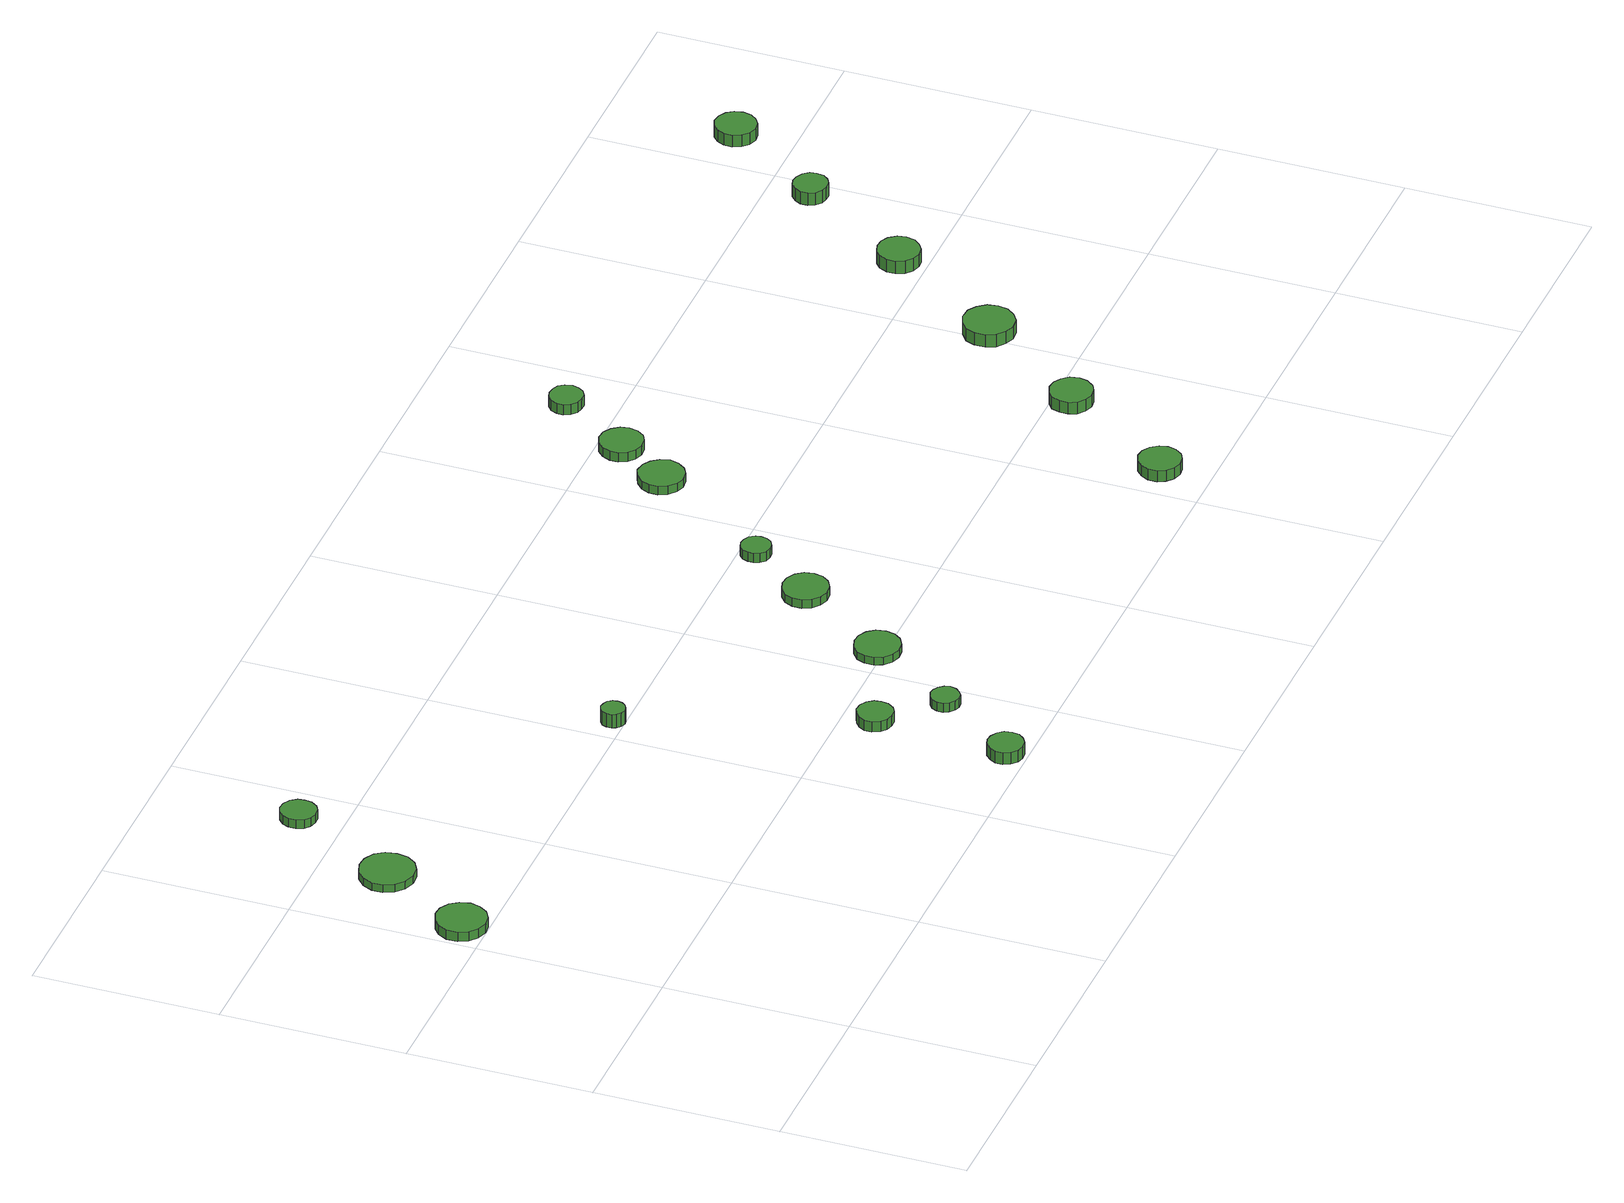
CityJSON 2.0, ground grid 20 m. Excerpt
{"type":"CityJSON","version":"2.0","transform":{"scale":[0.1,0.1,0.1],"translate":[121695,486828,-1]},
"CityObjects":{
"tree1":{"type":"SolitaryVegetationObject","attributes":{"function":"something"},"geometry":[{"type":"MultiSurface","lod":"1","boundaries":[[[0,1,2,3,4,5,6,7,8,9,10,11,12,13,14]],[[15,16,17,18,19,20,21,22,23,24,25,26,27,28,29]],[[0,29,28,1]],[[1,28,27,2]],[[2,27,26,3]],[[3,26,25,4]],[[4,25,24,5]],[[5,24,23,6]],[[6,23,22,7]],[[7,22,21,8]],[[8,21,20,9]],[[9,20,19,10]],[[10,19,18,11]],[[11,18,17,12]],[[12,17,16,13]],[[13,16,15,14]],[[14,15,29,0]]]}]},
"tree2":{"type":"SolitaryVegetationObject","attributes":{"function":"something"},"geometry":[{"type":"MultiSurface","lod":"1","boundaries":[[[30,31,32,33,34,35,36,37,38,39,40,41,42,43,44]],[[45,46,47,48,49,50,51,52,53,54,55,56,57,58,59]],[[30,59,58,31]],[[31,58,57,32]],[[32,57,56,33]],[[33,56,55,34]],[[34,55,54,35]],[[35,54,53,36]],[[36,53,52,37]],[[37,52,51,38]],[[38,51,50,39]],[[39,50,49,40]],[[40,49,48,41]],[[41,48,47,42]],[[42,47,46,43]],[[43,46,45,44]],[[44,45,59,30]]]}]},
"tree3":{"type":"SolitaryVegetationObject","attributes":{"function":"something"},"geometry":[{"type":"MultiSurface","lod":"1","boundaries":[[[60,61,62,63,64,65,66,67,68,69,70,71,72,73,74]],[[75,76,77,78,79,80,81,82,83,84,85,86,87,88,89]],[[60,89,88,61]],[[61,88,87,62]],[[62,87,86,63]],[[63,86,85,64]],[[64,85,84,65]],[[65,84,83,66]],[[66,83,82,67]],[[67,82,81,68]],[[68,81,80,69]],[[69,80,79,70]],[[70,79,78,71]],[[71,78,77,72]],[[72,77,76,73]],[[73,76,75,74]],[[74,75,89,60]]]}]},
"tree4":{"type":"SolitaryVegetationObject","attributes":{"function":"something"},"geometry":[{"type":"MultiSurface","lod":"1","boundaries":[[[90,91,92,93,94,95,96,97,98,99,100,101,102,103,104]],[[105,106,107,108,109,110,111,112,113,114,115,116,117,118,119]],[[90,119,118,91]],[[91,118,117,92]],[[92,117,116,93]],[[93,116,115,94]],[[94,115,114,95]],[[95,114,113,96]],[[96,113,112,97]],[[97,112,111,98]],[[98,111,110,99]],[[99,110,109,100]],[[100,109,108,101]],[[101,108,107,102]],[[102,107,106,103]],[[103,106,105,104]],[[104,105,119,90]]]}]},
"tree5":{"type":"SolitaryVegetationObject","attributes":{"function":"something"},"geometry":[{"type":"MultiSurface","lod":"1","boundaries":[[[120,121,122,123,124,125,126,127,128,129,130,131,132,133,134]],[[135,136,137,138,139,140,141,142,143,144,145,146,147,148,149]],[[120,149,148,121]],[[121,148,147,122]],[[122,147,146,123]],[[123,146,145,124]],[[124,145,144,125]],[[125,144,143,126]],[[126,143,142,127]],[[127,142,141,128]],[[128,141,140,129]],[[129,140,139,130]],[[130,139,138,131]],[[131,138,137,132]],[[132,137,136,133]],[[133,136,135,134]],[[134,135,149,120]]]}]},
"tree6":{"type":"SolitaryVegetationObject","attributes":{"function":"something"},"geometry":[{"type":"MultiSurface","lod":"1","boundaries":[[[150,151,152,153,154,155,156,157,158,159,160,161,162,163,164]],[[165,166,167,168,169,170,171,172,173,174,175,176,177,178,179]],[[150,179,178,151]],[[151,178,177,152]],[[152,177,176,153]],[[153,176,175,154]],[[154,175,174,155]],[[155,174,173,156]],[[156,173,172,157]],[[157,172,171,158]],[[158,171,170,159]],[[159,170,169,160]],[[160,169,168,161]],[[161,168,167,162]],[[162,167,166,163]],[[163,166,165,164]],[[164,165,179,150]]]}]},
"tree7":{"type":"SolitaryVegetationObject","attributes":{"function":"something"},"geometry":[{"type":"MultiSurface","lod":"1","boundaries":[[[180,181,182,183,184,185,186,187,188,189,190,191,192,193,194]],[[195,196,197,198,199,200,201,202,203,204,205,206,207,208,209]],[[180,209,208,181]],[[181,208,207,182]],[[182,207,206,183]],[[183,206,205,184]],[[184,205,204,185]],[[185,204,203,186]],[[186,203,202,187]],[[187,202,201,188]],[[188,201,200,189]],[[189,200,199,190]],[[190,199,198,191]],[[191,198,197,192]],[[192,197,196,193]],[[193,196,195,194]],[[194,195,209,180]]]}]},
"tree8":{"type":"SolitaryVegetationObject","attributes":{"function":"something"},"geometry":[{"type":"MultiSurface","lod":"1","boundaries":[[[210,211,212,213,214,215,216,217,218,219,220,221,222,223,224]],[[225,226,227,228,229,230,231,232,233,234,235,236,237,238,239]],[[210,239,238,211]],[[211,238,237,212]],[[212,237,236,213]],[[213,236,235,214]],[[214,235,234,215]],[[215,234,233,216]],[[216,233,232,217]],[[217,232,231,218]],[[218,231,230,219]],[[219,230,229,220]],[[220,229,228,221]],[[221,228,227,222]],[[222,227,226,223]],[[223,226,225,224]],[[224,225,239,210]]]}]},
"tree9":{"type":"SolitaryVegetationObject","attributes":{"function":"something"},"geometry":[{"type":"MultiSurface","lod":"1","boundaries":[[[240,241,242,243,244,245,246,247,248,249,250,251,252,253,254]],[[255,256,257,258,259,260,261,262,263,264,265,266,267,268,269]],[[240,269,268,241]],[[241,268,267,242]],[[242,267,266,243]],[[243,266,265,244]],[[244,265,264,245]],[[245,264,263,246]],[[246,263,262,247]],[[247,262,261,248]],[[248,261,260,249]],[[249,260,259,250]],[[250,259,258,251]],[[251,258,257,252]],[[252,257,256,253]],[[253,256,255,254]],[[254,255,269,240]]]}]},
"tree10":{"type":"SolitaryVegetationObject","attributes":{"function":"something"},"geometry":[{"type":"MultiSurface","lod":"1","boundaries":[[[270,271,272,273,274,275,276,277,278,279,280,281,282,283,284]],[[285,286,287,288,289,290,291,292,293,294,295,296,297,298,299]],[[270,299,298,271]],[[271,298,297,272]],[[272,297,296,273]],[[273,296,295,274]],[[274,295,294,275]],[[275,294,293,276]],[[276,293,292,277]],[[277,292,291,278]],[[278,291,290,279]],[[279,290,289,280]],[[280,289,288,281]],[[281,288,287,282]],[[282,287,286,283]],[[283,286,285,284]],[[284,285,299,270]]]}]},
"tree11":{"type":"SolitaryVegetationObject","attributes":{"function":"something"},"geometry":[{"type":"MultiSurface","lod":"1","boundaries":[[[300,301,302,303,304,305,306,307,308,309,310,311,312,313,314]],[[315,316,317,318,319,320,321,322,323,324,325,326,327,328,329]],[[300,329,328,301]],[[301,328,327,302]],[[302,327,326,303]],[[303,326,325,304]],[[304,325,324,305]],[[305,324,323,306]],[[306,323,322,307]],[[307,322,321,308]],[[308,321,320,309]],[[309,320,319,310]],[[310,319,318,311]],[[311,318,317,312]],[[312,317,316,313]],[[313,316,315,314]],[[314,315,329,300]]]}]},
"tree12":{"type":"SolitaryVegetationObject","attributes":{"function":"something"},"geometry":[{"type":"MultiSurface","lod":"1","boundaries":[[[330,331,332,333,334,335,336,337,338,339,340,341,342,343,344]],[[345,346,347,348,349,350,351,352,353,354,355,356,357,358,359]],[[330,359,358,331]],[[331,358,357,332]],[[332,357,356,333]],[[333,356,355,334]],[[334,355,354,335]],[[335,354,353,336]],[[336,353,352,337]],[[337,352,351,338]],[[338,351,350,339]],[[339,350,349,340]],[[340,349,348,341]],[[341,348,347,342]],[[342,347,346,343]],[[343,346,345,344]],[[344,345,359,330]]]}]},
"tree13":{"type":"SolitaryVegetationObject","attributes":{"function":"something"},"geometry":[{"type":"MultiSurface","lod":"1","boundaries":[[[360,361,362,363,364,365,366,367,368,369,370,371,372,373,374]],[[375,376,377,378,379,380,381,382,383,384,385,386,387,388,389]],[[360,389,388,361]],[[361,388,387,362]],[[362,387,386,363]],[[363,386,385,364]],[[364,385,384,365]],[[365,384,383,366]],[[366,383,382,367]],[[367,382,381,368]],[[368,381,380,369]],[[369,380,379,370]],[[370,379,378,371]],[[371,378,377,372]],[[372,377,376,373]],[[373,376,375,374]],[[374,375,389,360]]]}]},
"tree14":{"type":"SolitaryVegetationObject","attributes":{"function":"something"},"geometry":[{"type":"MultiSurface","lod":"1","boundaries":[[[390,391,392,393,394,395,396,397,398,399,400,401,402,403,404]],[[405,406,407,408,409,410,411,412,413,414,415,416,417,418,419]],[[390,419,418,391]],[[391,418,417,392]],[[392,417,416,393]],[[393,416,415,394]],[[394,415,414,395]],[[395,414,413,396]],[[396,413,412,397]],[[397,412,411,398]],[[398,411,410,399]],[[399,410,409,400]],[[400,409,408,401]],[[401,408,407,402]],[[402,407,406,403]],[[403,406,405,404]],[[404,405,419,390]]]}]},
"tree15":{"type":"SolitaryVegetationObject","attributes":{"function":"something"},"geometry":[{"type":"MultiSurface","lod":"1","boundaries":[[[420,421,422,423,424,425,426,427,428,429,430,431,432,433,434]],[[435,436,437,438,439,440,441,442,443,444,445,446,447,448,449]],[[420,449,448,421]],[[421,448,447,422]],[[422,447,446,423]],[[423,446,445,424]],[[424,445,444,425]],[[425,444,443,426]],[[426,443,442,427]],[[427,442,441,428]],[[428,441,440,429]],[[429,440,439,430]],[[430,439,438,431]],[[431,438,437,432]],[[432,437,436,433]],[[433,436,435,434]],[[434,435,449,420]]]}]},
"tree16":{"type":"SolitaryVegetationObject","attributes":{"function":"something"},"geometry":[{"type":"MultiSurface","lod":"1","boundaries":[[[450,451,452,453,454,455,456,457,458,459,460,461,462,463,464]],[[465,466,467,468,469,470,471,472,473,474,475,476,477,478,479]],[[450,479,478,451]],[[451,478,477,452]],[[452,477,476,453]],[[453,476,475,454]],[[454,475,474,455]],[[455,474,473,456]],[[456,473,472,457]],[[457,472,471,458]],[[458,471,470,459]],[[459,470,469,460]],[[460,469,468,461]],[[461,468,467,462]],[[462,467,466,463]],[[463,466,465,464]],[[464,465,479,450]]]}]},
"tree17":{"type":"SolitaryVegetationObject","attributes":{"function":"something"},"geometry":[{"type":"MultiSurface","lod":"1","boundaries":[[[480,481,482,483,484,485,486,487,488,489,490,491,492,493,494]],[[495,496,497,498,499,500,501,502,503,504,505,506,507,508,509]],[[480,509,508,481]],[[481,508,507,482]],[[482,507,506,483]],[[483,506,505,484]],[[484,505,504,485]],[[485,504,503,486]],[[486,503,502,487]],[[487,502,501,488]],[[488,501,500,489]],[[489,500,499,490]],[[490,499,498,491]],[[491,498,497,492]],[[492,497,496,493]],[[493,496,495,494]],[[494,495,509,480]]]}]},
"tree18":{"type":"SolitaryVegetationObject","attributes":{"function":"something"},"geometry":[{"type":"MultiSurface","lod":"1","boundaries":[[[510,511,512,513,514,515,516,517,518,519,520,521,522,523,524]],[[525,526,527,528,529,530,531,532,533,534,535,536,537,538,539]],[[510,539,538,511]],[[511,538,537,512]],[[512,537,536,513]],[[513,536,535,514]],[[514,535,534,515]],[[515,534,533,516]],[[516,533,532,517]],[[517,532,531,518]],[[518,531,530,519]],[[519,530,529,520]],[[520,529,528,521]],[[521,528,527,522]],[[522,527,526,523]],[[523,526,525,524]],[[524,525,539,510]]]}]},
"tree19":{"type":"SolitaryVegetationObject","attributes":{"function":"something"},"geometry":[{"type":"MultiSurface","lod":"1","boundaries":[[[540,541,542,543,544,545,546,547,548,549,550,551,552,553,554]],[[555,556,557,558,559,560,561,562,563,564,565,566,567,568,569]],[[540,569,568,541]],[[541,568,567,542]],[[542,567,566,543]],[[543,566,565,544]],[[544,565,564,545]],[[545,564,563,546]],[[546,563,562,547]],[[547,562,561,548]],[[548,561,560,549]],[[549,560,559,550]],[[550,559,558,551]],[[551,558,557,552]],[[552,557,556,553]],[[553,556,555,554]],[[554,555,569,540]]]}]}
},
"vertices":[
[59,427,17],[56,438,17],[50,447,17],[40,453,17],[29,454,17],[18,450,17],[10,443,17],[5,433,17],[5,421,17],[10,411,17],[18,404,17],[29,400,17],[40,401,17],[50,407,17],[56,416,17],[56,416,6],[50,407,6],[40,401,6],[29,400,6],[18,404,6],[10,411,6],[5,421,6],[5,433,6],[10,443,6],[18,450,6],[29,454,6],[40,453,6],[50,447,6],[56,438,6],[59,427,6],
[119,528,15],[117,540,15],[110,550,15],[99,556,15],[87,557,15],[75,553,15],[66,545,15],[61,534,15],[61,522,15],[66,511,15],[75,503,15],[87,499,15],[99,500,15],[110,506,15],[117,516,15],[117,516,6],[110,506,6],[99,500,6],[87,499,6],[75,503,6],[66,511,6],[61,522,6],[61,534,6],[66,545,6],[75,553,6],[87,557,6],[99,556,6],[110,550,6],[117,540,6],[119,528,6],
[175,648,16],[174,655,16],[169,662,16],[162,666,16],[154,667,16],[147,664,16],[141,659,16],[138,652,16],[138,644,16],[141,636,16],[147,631,16],[154,629,16],[162,629,16],[169,633,16],[174,640,16],[174,640,6],[169,633,6],[162,629,6],[154,629,6],[147,631,6],[141,636,6],[138,644,6],[138,652,6],[141,659,6],[147,664,6],[154,667,6],[162,666,6],[169,662,6],[174,655,6],[175,648,6],
[529,22,21],[528,30,21],[523,36,21],[516,40,21],[508,41,21],[501,39,21],[495,33,21],[491,26,21],[491,18,21],[495,11,21],[501,5,21],[508,3,21],[516,4,21],[523,8,21],[528,14,21],[528,14,7],[523,8,7],[516,4,7],[508,3,7],[501,5,7],[495,11,7],[491,18,7],[491,26,7],[495,33,7],[501,39,7],[508,41,7],[516,40,7],[523,36,7],[528,30,7],[529,22,7],
[442,412,22],[441,417,22],[438,422,22],[433,424,22],[428,425,22],[423,423,22],[419,420,22],[417,415,22],[417,409,22],[419,405,22],[423,401,22],[428,399,22],[433,400,22],[438,403,22],[441,407,22],[441,407,6],[438,403,6],[433,400,6],[428,399,6],[423,401,6],[419,405,6],[417,409,6],[417,415,6],[419,420,6],[423,423,6],[428,425,6],[433,424,6],[438,422,6],[441,417,6],[442,412,6],
[539,166,18],[538,173,18],[533,180,18],[526,184,18],[518,185,18],[511,182,18],[505,177,18],[501,170,18],[501,162,18],[505,154,18],[511,149,18],[518,147,18],[526,147,18],[533,151,18],[538,158,18],[538,158,6],[533,151,6],[526,147,6],[518,147,6],[511,149,6],[505,154,6],[501,162,6],[501,170,6],[505,177,6],[511,182,6],[518,185,6],[526,184,6],[533,180,6],[538,173,6],[539,166,6],
[590,111,17],[588,117,17],[584,122,17],[579,125,17],[573,126,17],[567,124,17],[562,120,17],[559,114,17],[559,107,17],[562,102,17],[567,97,17],[573,95,17],[579,96,17],[584,99,17],[588,104,17],[588,104,6],[584,99,6],[579,96,6],[573,95,6],[567,97,6],[562,102,6],[559,107,6],[559,114,6],[562,120,6],[567,124,6],[573,126,6],[579,125,6],[584,122,6],[588,117,6],[590,111,6],
[663,207,15],[661,217,15],[655,225,15],[646,230,15],[636,231,15],[626,228,15],[618,221,15],[614,212,15],[614,202,15],[618,193,15],[626,186,15],[636,183,15],[646,184,15],[655,189,15],[661,197,15],[661,197,6],[655,189,6],[646,184,6],[636,183,6],[626,186,6],[618,193,6],[614,202,6],[614,212,6],[618,221,6],[626,228,6],[636,231,6],[646,230,6],[655,225,6],[661,217,6],[663,207,6],
[733,310,16],[731,320,16],[725,328,16],[716,333,16],[706,334,16],[696,331,16],[688,324,16],[684,315,16],[684,305,16],[688,296,16],[696,289,16],[706,286,16],[716,287,16],[725,292,16],[731,300,16],[731,300,6],[725,292,6],[716,287,6],[706,286,6],[696,289,6],[688,296,6],[684,305,6],[684,315,6],[688,324,6],[696,331,6],[706,334,6],[716,333,6],[725,328,6],[731,320,6],[733,310,6],
[775,382,17],[774,388,17],[770,394,17],[764,397,17],[758,398,17],[751,396,17],[746,391,17],[744,385,17],[744,379,17],[746,373,17],[751,368,17],[758,366,17],[764,367,17],[770,370,17],[774,376,17],[774,376,6],[770,370,6],[764,367,6],[758,366,6],[751,368,6],[746,373,6],[744,379,6],[744,385,6],[746,391,6],[751,396,6],[758,398,6],[764,397,6],[770,394,6],[774,388,6],[775,382,6],
[873,516,16],[870,526,16],[864,534,16],[856,539,16],[845,541,16],[836,537,16],[828,530,16],[824,521,16],[824,511,16],[828,502,16],[836,495,16],[845,492,16],[856,493,16],[864,498,16],[870,506,16],[870,506,6],[864,498,6],[856,493,6],[845,492,6],[836,495,6],[828,502,6],[824,511,6],[824,521,6],[828,530,6],[836,537,6],[845,541,6],[856,539,6],[864,534,6],[870,526,6],[873,516,6],
[1064,54,20],[1062,63,20],[1056,71,20],[1048,76,20],[1039,77,20],[1030,74,20],[1023,67,20],[1019,59,20],[1019,49,20],[1023,41,20],[1030,35,20],[1039,32,20],[1048,33,20],[1056,37,20],[1062,45,20],[1062,45,7],[1056,37,7],[1048,33,7],[1039,32,7],[1030,35,7],[1023,41,7],[1019,49,7],[1019,59,7],[1023,67,7],[1030,74,7],[1039,77,7],[1048,76,7],[1056,71,7],[1062,63,7],[1064,54,7],
[911,574,17],[909,583,17],[903,591,17],[895,596,17],[885,597,17],[876,594,17],[869,587,17],[865,578,17],[865,569,17],[869,560,17],[876,554,17],[885,551,17],[895,552,17],[903,556,17],[909,564,17],[909,564,6],[903,556,6],[895,552,6],[885,551,6],[876,554,6],[869,560,6],[865,569,6],[865,578,6],[869,587,6],[876,594,6],[885,597,6],[895,596,6],[903,591,6],[909,583,6],[911,574,6],
[961,653,18],[959,661,18],[955,667,18],[948,670,18],[941,671,18],[934,669,18],[928,664,18],[925,657,18],[925,650,18],[928,643,18],[934,638,18],[941,636,18],[948,636,18],[955,640,18],[959,646,18],[959,646,6],[955,640,6],[948,636,6],[941,636,6],[934,638,6],[928,643,6],[925,650,6],[925,657,6],[928,664,6],[934,669,6],[941,671,6],[948,670,6],[955,667,6],[959,661,6],[961,653,6],
[1148,180,20],[1146,190,20],[1140,197,20],[1132,202,20],[1123,203,20],[1114,200,20],[1106,194,20],[1103,185,20],[1103,176,20],[1106,167,20],[1114,161,20],[1123,158,20],[1132,159,20],[1140,163,20],[1146,171,20],[1146,171,6],[1140,163,6],[1132,159,6],[1123,158,6],[1114,161,6],[1106,167,6],[1103,176,6],[1103,185,6],[1106,194,6],[1114,200,6],[1123,203,6],[1132,202,6],[1140,197,6],[1146,190,6],[1148,180,6],
[1239,301,21],[1237,312,21],[1230,321,21],[1221,327,21],[1209,328,21],[1199,324,21],[1190,317,21],[1186,307,21],[1186,295,21],[1190,285,21],[1199,278,21],[1209,274,21],[1221,275,21],[1230,281,21],[1237,290,21],[1237,290,6],[1230,281,6],[1221,275,6],[1209,274,6],[1199,278,6],[1190,285,6],[1186,295,6],[1186,307,6],[1190,317,6],[1199,324,6],[1209,328,6],[1221,327,6],[1230,321,6],[1237,312,6],[1239,301,6],
[1324,431,20],[1322,440,20],[1316,448,20],[1308,452,20],[1299,453,20],[1290,450,20],[1283,444,20],[1279,435,20],[1279,426,20],[1283,417,20],[1290,411,20],[1299,408,20],[1308,409,20],[1316,414,20],[1322,421,20],[1322,421,5],[1316,414,5],[1308,409,5],[1299,408,5],[1290,411,5],[1283,417,5],[1279,426,5],[1279,435,5],[1283,444,5],[1290,450,5],[1299,453,5],[1308,452,5],[1316,448,5],[1322,440,5],[1324,431,5],
[1399,555,20],[1398,562,20],[1393,568,20],[1386,572,20],[1379,573,20],[1372,571,20],[1366,565,20],[1363,559,20],[1363,551,20],[1366,544,20],[1372,539,20],[1379,537,20],[1386,537,20],[1393,541,20],[1398,547,20],[1398,547,5],[1393,541,5],[1386,537,5],[1379,537,5],[1372,539,5],[1366,544,5],[1363,551,5],[1363,559,5],[1366,565,5],[1372,571,5],[1379,573,5],[1386,572,5],[1393,568,5],[1398,562,5],[1399,555,5],
[1476,662,20],[1474,671,20],[1469,678,20],[1461,683,20],[1452,684,20],[1443,681,20],[1437,675,20],[1433,667,20],[1433,658,20],[1437,649,20],[1443,643,20],[1452,640,20],[1461,641,20],[1469,646,20],[1474,653,20],[1474,653,6],[1469,646,6],[1461,641,6],[1452,640,6],[1443,643,6],[1437,649,6],[1433,658,6],[1433,667,6],[1437,675,6],[1443,681,6],[1452,684,6],[1461,683,6],[1469,678,6],[1474,671,6],[1476,662,6]
]}
